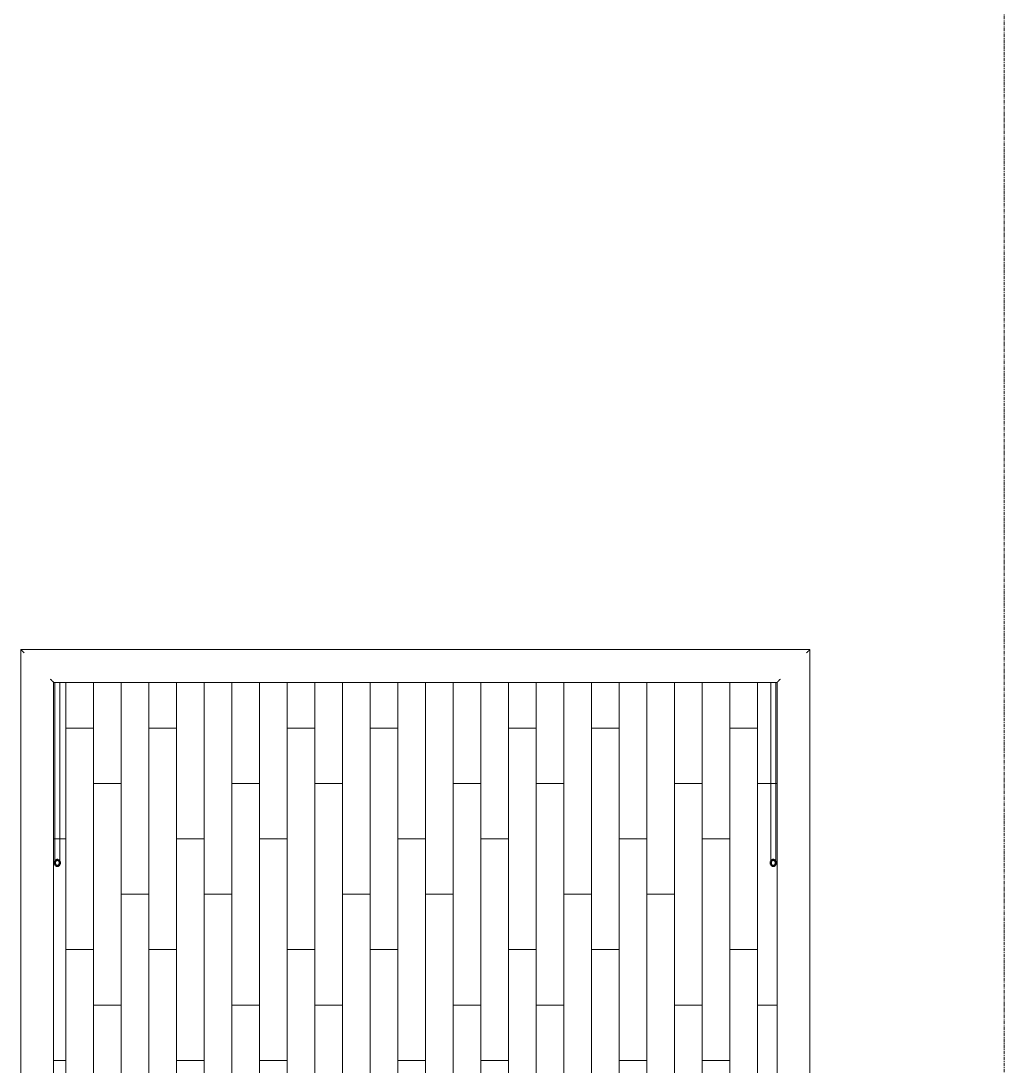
# Model space of a CAD drawing. Header units: inches. Extents: x -4218 to -1830, y 9767 to 12426.
# Drawn here: x -2642.5 to -2500.3, y 10856.5 to 11007.5 of the extents above; entities that cross this region are included whole.
import ezdxf

# ---------------------------------------------------------------- set-up
doc = ezdxf.new("R2010")
doc.units = ezdxf.units.IN
doc.header["$MEASUREMENT"] = 0
doc.linetypes.add('Grid Line 1_2_', pattern=[0.875, 0.5, -0.125, 0.125, -0.125])
for name, color, linetype, lineweight in [('A-FLOR-HRAL', 11, 'Continuous', 9), ('A-FLOR-PATT-1', 9, 'Continuous', 9), ('A-WALL-8', 113, 'Continuous', 9), ('A-WALL-9', 113, 'Continuous', 50), ('S-GRID-1', 1, 'Grid Line 1_2_', 9)]:
    doc.layers.add(name, color=color, linetype=linetype, lineweight=lineweight)

# ---------------------------------------------------------------- blocks, each defined once
blk = doc.blocks.new('Railing - Baluster_01-2700443-BACKGROUND - 3RD FLOOR')
at = {"layer": 'A-FLOR-HRAL'}
for p, q in [((-0.59, 1.18), (0.59, 1.18)), ((-0.59, 0.59), (-0.59, 1.18)), ((0.59, 1.18), (0.59, 0.59))]:
    blk.add_line(p, q, dxfattribs=at)
blk = doc.blocks.new('Railing - Railing-2572432-BACKGROUND - 3RD FLOOR')
at = {"layer": 'A-FLOR-HRAL'}
for p, q in [((-2528.41, 10916.64), (-2642.46, 10916.64)), ((-2642.46, 10916.64), (-2642.46, 10853.39)), ((-2528.41, 10853.39), (-2528.41, 10916.64)), ((-2637.74, 10911.91), (-2533.14, 10911.91)), ((-2637.74, 10853.39), (-2637.74, 10911.91)), ((-2533.14, 10911.91), (-2533.14, 10853.39)), ((-2641.99, 10853.39), (-2642.46, 10853.39)), ((-2638.21, 10853.39), (-2641.99, 10853.39)), ((-2637.74, 10853.39), (-2638.21, 10853.39)), ((-2532.66, 10853.39), (-2533.14, 10853.39)), ((-2528.88, 10853.39), (-2532.66, 10853.39)), ((-2528.41, 10853.39), (-2528.88, 10853.39))]:
    blk.add_line(p, q, dxfattribs=at)
for points, knots in [([(-2642.46, 10916.64), (-2642.46, 10916.64), (-2642.45, 10916.63), (-2642.43, 10916.6), (-2642.4, 10916.58), (-2642.37, 10916.55), (-2642.34, 10916.52), (-2642.32, 10916.49), (-2642.28, 10916.46), (-2642.23, 10916.41), (-2642.2, 10916.38), (-2642.16, 10916.34), (-2642.09, 10916.27), (-2642.03, 10916.21), (-2641.99, 10916.17)], [0, 0, 0, 0, 0.166667, 0.25, 0.333333, 0.416667, 0.458333, 0.5, 0.583333, 0.666667, 0.708333, 0.75, 0.833333, 1, 1, 1, 1]), ([(-2528.41, 10916.64), (-2528.41, 10916.64), (-2528.42, 10916.63), (-2528.45, 10916.6), (-2528.47, 10916.58), (-2528.5, 10916.55), (-2528.53, 10916.52), (-2528.56, 10916.49), (-2528.6, 10916.46), (-2528.64, 10916.41), (-2528.67, 10916.38), (-2528.71, 10916.34), (-2528.78, 10916.27), (-2528.84, 10916.21), (-2528.88, 10916.17)], [0, 0, 0, 0, 0.166667, 0.25, 0.333333, 0.416667, 0.458333, 0.5, 0.583333, 0.666667, 0.708333, 0.75, 0.833333, 1, 1, 1, 1]), ([(-2638.21, 10912.39), (-2638.17, 10912.35), (-2638.11, 10912.28), (-2638.03, 10912.21), (-2637.98, 10912.16), (-2637.95, 10912.12), (-2637.91, 10912.09), (-2637.88, 10912.06), (-2637.85, 10912.03), (-2637.83, 10912.01), (-2637.8, 10911.98), (-2637.77, 10911.95), (-2637.74, 10911.92), (-2637.74, 10911.91), (-2637.74, 10911.91)], [0, 0, 0, 0, 0.166667, 0.25, 0.333333, 0.375, 0.416667, 0.5, 0.541667, 0.583333, 0.666667, 0.75, 0.833333, 1, 1, 1, 1]), ([(-2532.66, 10912.39), (-2532.7, 10912.35), (-2532.77, 10912.28), (-2532.84, 10912.21), (-2532.89, 10912.16), (-2532.93, 10912.12), (-2532.96, 10912.09), (-2532.99, 10912.06), (-2533.02, 10912.03), (-2533.04, 10912.01), (-2533.07, 10911.98), (-2533.1, 10911.95), (-2533.13, 10911.92), (-2533.14, 10911.92), (-2533.14, 10911.91)], [0, 0, 0, 0, 0.166667, 0.25, 0.333333, 0.375, 0.416667, 0.5, 0.541667, 0.583333, 0.666667, 0.75, 0.833333, 1, 1, 1, 1])]:
    blk.add_open_spline(points, degree=3, knots=knots, dxfattribs=at)
at = {"rotation": 180}
blk.add_blockref('Railing - Baluster_01-2700443-BACKGROUND - 3RD FLOOR', (-2530.77, 10853.98), dxfattribs=at)
blk = doc.blocks.new('Walls 103 - Walls 1-2572478-BACKGROUND - 3RD FLOOR')
at = {"layer": 'A-WALL-8'}
for p, q in [((-2534.07, 10911.92), (-2534.07, 10885.82)), ((-2533.32, 10885.82), (-2533.32, 10911.92))]:
    blk.add_line(p, q, dxfattribs=at)
at = {"layer": 'A-WALL-9', "flags": 128}
for points in [[(-2533.32, 10885.82), (-2533.33, 10885.92), (-2533.36, 10886.02), (-2533.41, 10886.1), (-2533.48, 10886.17), (-2533.56, 10886.22), (-2533.65, 10886.25), (-2533.74, 10886.25), (-2533.83, 10886.22), (-2533.91, 10886.17), (-2533.97, 10886.1), (-2534.03, 10886.02), (-2534.06, 10885.92), (-2534.07, 10885.82)], [(-2534.07, 10885.82), (-2534.06, 10885.71), (-2534.03, 10885.62), (-2533.97, 10885.53), (-2533.91, 10885.46), (-2533.83, 10885.41), (-2533.74, 10885.39), (-2533.65, 10885.39), (-2533.56, 10885.41), (-2533.48, 10885.46), (-2533.41, 10885.53), (-2533.36, 10885.62), (-2533.33, 10885.71), (-2533.32, 10885.82)]]:
    blk.add_lwpolyline(points, dxfattribs=at)
blk = doc.blocks.new('Walls 104 - Walls 1-2572497-BACKGROUND - 3RD FLOOR')
at = {"layer": 'A-WALL-8'}
for p, q in [((-2637.56, 10911.91), (-2637.56, 10885.82)), ((-2636.81, 10885.82), (-2636.81, 10911.91))]:
    blk.add_line(p, q, dxfattribs=at)
at = {"layer": 'A-WALL-9', "flags": 128}
for points in [[(-2636.81, 10885.82), (-2636.82, 10885.92), (-2636.86, 10886.02), (-2636.91, 10886.1), (-2636.97, 10886.17), (-2637.05, 10886.22), (-2637.14, 10886.25), (-2637.23, 10886.25), (-2637.32, 10886.22), (-2637.4, 10886.17), (-2637.47, 10886.1), (-2637.52, 10886.02), (-2637.55, 10885.92), (-2637.56, 10885.82)], [(-2637.56, 10885.82), (-2637.55, 10885.71), (-2637.52, 10885.62), (-2637.47, 10885.53), (-2637.4, 10885.46), (-2637.32, 10885.41), (-2637.23, 10885.39), (-2637.14, 10885.39), (-2637.05, 10885.41), (-2636.97, 10885.46), (-2636.91, 10885.53), (-2636.86, 10885.62), (-2636.82, 10885.71), (-2636.81, 10885.82)]]:
    blk.add_lwpolyline(points, dxfattribs=at)

msp = doc.modelspace()

# ---------------------------------------------------------------- hatches: boundary and pattern name
at = {"layer": 'A-FLOR-PATT-1'}
h = msp.add_hatch(dxfattribs=at)
h.set_pattern_fill('FP_5', color=256, style=0, pattern_type=2)
h.set_pattern_definition([(270, (-3303.971, 9809.277), (4, 2e-16), []), (0, (-3303.971, 9809.277), (8, 8), [4, -28]), (0, (-3299.971, 9793.277), (8, 8), [4, -28])])
h.paths.add_polyline_path([(-2642.1, 10851.39), (-2637.74, 10851.39), (-2637.74, 10851.76), (-2599.71, 10851.76), (-2599.71, 10851.39), (-2528.77, 10851.39), (-2528.77, 10853.39), (-2530.18, 10853.39), (-2530.19, 10852.8), (-2531.36, 10852.8), (-2531.36, 10853.39), (-2533.14, 10853.39), (-2533.18, 10911.91), (-2637.74, 10911.91), (-2637.75, 10853.39), (-2642.1, 10853.39)], flags=0)

# ---------------------------------------------------------------- linework, layer by layer
at = {"layer": 'S-GRID-1'}
msp.add_line((-2500.32, 9836.18), (-2500.32, 12376.81), dxfattribs=at)

# ---------------------------------------------------------------- block references
at = {"layer": 'A-FLOR-HRAL'}
msp.add_blockref('Railing - Railing-2572432-BACKGROUND - 3RD FLOOR', (0, 0), dxfattribs=at)
at = {"layer": 'A-WALL-8'}
for name in ['Walls 104 - Walls 1-2572497-BACKGROUND - 3RD FLOOR', 'Walls 103 - Walls 1-2572478-BACKGROUND - 3RD FLOOR']:
    msp.add_blockref(name, (0, 0), dxfattribs=at)

doc.saveas('drawing.dxf')
